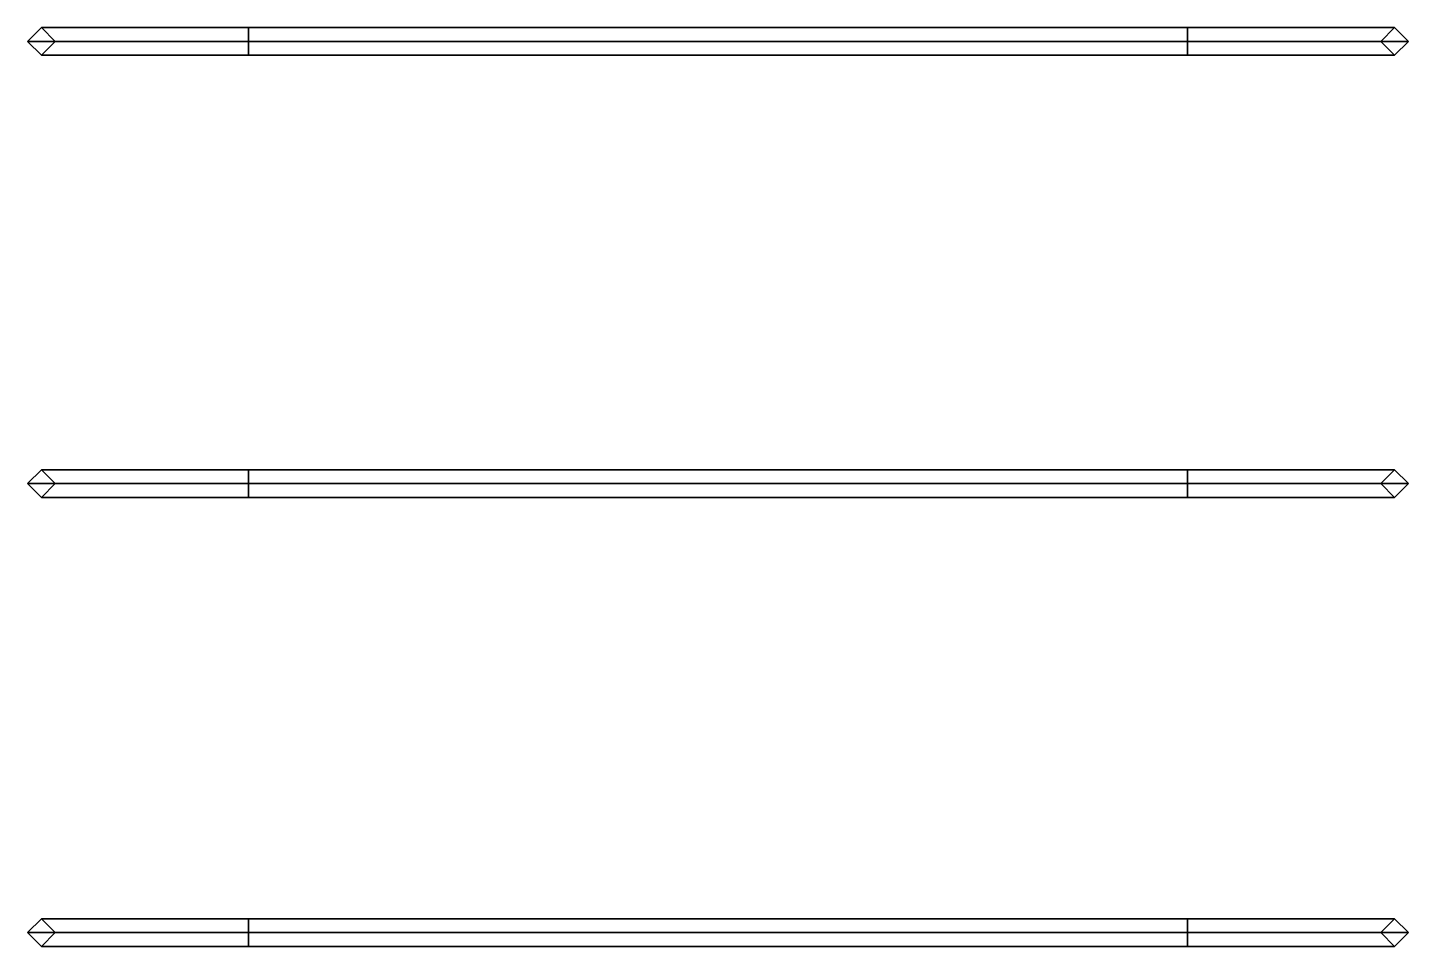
# Model space of a CAD drawing. Extents: x -1 to 1, y 0.26 to 1.59.
import ezdxf

# ---------------------------------------------------------------- set-up
doc = ezdxf.new("R2010")
doc.units = 0
doc.layers.add('T1_C4P', color=3, linetype='CONTINUOUS')

msp = doc.modelspace()

# ---------------------------------------------------------------- linework, layer by layer
at = {"layer": 'T1_C4P'}
for points in [[(-0.68, 1.57, 2.69), (-0.68, 1.59, 2.67), (-0.98, 1.59, 2.37), (-1, 1.57, 2.37)], [(-0.98, 1.59, 1.67), (-1, 1.57, 1.67), (-1, 1.57, 2.37), (-0.98, 1.59, 2.37)], [(-0.68, 1.59, 2.67), (-0.68, 1.57, 2.65), (-0.96, 1.57, 2.37), (-0.98, 1.59, 2.37)], [(-0.96, 1.57, 1.67), (-0.98, 1.59, 1.67), (-0.98, 1.59, 2.37), (-0.96, 1.57, 2.37)], [(0.68, 1.57, 2.69), (0.68, 1.59, 2.67), (-0.68, 1.59, 2.67), (-0.68, 1.57, 2.69)], [(0.68, 1.59, 2.67), (0.68, 1.57, 2.65), (-0.68, 1.57, 2.65), (-0.68, 1.59, 2.67)], [(0.68, 1.59, 2.67), (0.68, 1.57, 2.69), (1, 1.57, 2.37), (0.98, 1.59, 2.37)], [(0.68, 1.57, 2.65), (0.68, 1.59, 2.67), (0.98, 1.59, 2.37), (0.96, 1.57, 2.37)], [(0.98, 1.59, 1.67), (0.96, 1.57, 1.67), (0.96, 1.57, 2.37), (0.98, 1.59, 2.37)], [(1, 1.57, 1.67), (0.98, 1.59, 1.67), (0.98, 1.59, 2.37), (1, 1.57, 2.37)], [(-0.68, 1.55, 2.67), (-0.68, 1.57, 2.69), (-1, 1.57, 2.37), (-0.98, 1.55, 2.37)], [(-1, 1.57, 1.67), (-0.98, 1.55, 1.67), (-0.98, 1.55, 2.37), (-1, 1.57, 2.37)], [(-0.68, 1.57, 2.65), (-0.68, 1.55, 2.67), (-0.98, 1.55, 2.37), (-0.96, 1.57, 2.37)], [(-0.98, 1.55, 1.67), (-0.96, 1.57, 1.67), (-0.96, 1.57, 2.37), (-0.98, 1.55, 2.37)], [(0.68, 1.55, 2.67), (0.68, 1.57, 2.69), (-0.68, 1.57, 2.69), (-0.68, 1.55, 2.67)], [(0.68, 1.57, 2.65), (0.68, 1.55, 2.67), (-0.68, 1.55, 2.67), (-0.68, 1.57, 2.65)], [(0.68, 1.57, 2.69), (0.68, 1.55, 2.67), (0.98, 1.55, 2.37), (1, 1.57, 2.37)], [(0.68, 1.55, 2.67), (0.68, 1.57, 2.65), (0.96, 1.57, 2.37), (0.98, 1.55, 2.37)], [(0.96, 1.57, 1.67), (0.98, 1.55, 1.67), (0.98, 1.55, 2.37), (0.96, 1.57, 2.37)], [(0.98, 1.55, 1.67), (1, 1.57, 1.67), (1, 1.57, 2.37), (0.98, 1.55, 2.37)], [(-0.68, 0.93, 2.69), (-0.68, 0.95, 2.67), (-0.98, 0.95, 2.37), (-1, 0.93, 2.37)], [(-0.98, 0.95, 1.67), (-1, 0.93, 1.67), (-1, 0.93, 2.37), (-0.98, 0.95, 2.37)], [(-0.68, 0.95, 2.67), (-0.68, 0.93, 2.65), (-0.96, 0.93, 2.37), (-0.98, 0.95, 2.37)], [(-0.96, 0.93, 1.67), (-0.98, 0.95, 1.67), (-0.98, 0.95, 2.37), (-0.96, 0.93, 2.37)], [(0.68, 0.93, 2.69), (0.68, 0.95, 2.67), (-0.68, 0.95, 2.67), (-0.68, 0.93, 2.69)], [(0.68, 0.95, 2.67), (0.68, 0.93, 2.65), (-0.68, 0.93, 2.65), (-0.68, 0.95, 2.67)], [(0.68, 0.95, 2.67), (0.68, 0.93, 2.69), (1, 0.93, 2.37), (0.98, 0.95, 2.37)], [(0.68, 0.93, 2.65), (0.68, 0.95, 2.67), (0.98, 0.95, 2.37), (0.96, 0.93, 2.37)], [(0.98, 0.95, 1.67), (0.96, 0.93, 1.67), (0.96, 0.93, 2.37), (0.98, 0.95, 2.37)], [(1, 0.93, 1.67), (0.98, 0.95, 1.67), (0.98, 0.95, 2.37), (1, 0.93, 2.37)], [(-0.68, 0.91, 2.67), (-0.68, 0.93, 2.69), (-1, 0.93, 2.37), (-0.98, 0.91, 2.37)], [(-1, 0.93, 1.67), (-0.98, 0.91, 1.67), (-0.98, 0.91, 2.37), (-1, 0.93, 2.37)], [(-0.68, 0.93, 2.65), (-0.68, 0.91, 2.67), (-0.98, 0.91, 2.37), (-0.96, 0.93, 2.37)], [(-0.98, 0.91, 1.67), (-0.96, 0.93, 1.67), (-0.96, 0.93, 2.37), (-0.98, 0.91, 2.37)], [(0.68, 0.91, 2.67), (0.68, 0.93, 2.69), (-0.68, 0.93, 2.69), (-0.68, 0.91, 2.67)], [(0.68, 0.93, 2.65), (0.68, 0.91, 2.67), (-0.68, 0.91, 2.67), (-0.68, 0.93, 2.65)], [(0.68, 0.93, 2.69), (0.68, 0.91, 2.67), (0.98, 0.91, 2.37), (1, 0.93, 2.37)], [(0.68, 0.91, 2.67), (0.68, 0.93, 2.65), (0.96, 0.93, 2.37), (0.98, 0.91, 2.37)], [(0.96, 0.93, 1.67), (0.98, 0.91, 1.67), (0.98, 0.91, 2.37), (0.96, 0.93, 2.37)], [(0.98, 0.91, 1.67), (1, 0.93, 1.67), (1, 0.93, 2.37), (0.98, 0.91, 2.37)], [(-0.68, 0.28, 2.69), (-0.68, 0.3, 2.67), (-0.98, 0.3, 2.37), (-1, 0.28, 2.37)], [(-0.98, 0.3, 1.67), (-1, 0.28, 1.67), (-1, 0.28, 2.37), (-0.98, 0.3, 2.37)], [(-0.68, 0.26, 2.67), (-0.68, 0.28, 2.69), (-1, 0.28, 2.37), (-0.98, 0.26, 2.37)], [(-1, 0.28, 1.67), (-0.98, 0.26, 1.67), (-0.98, 0.26, 2.37), (-1, 0.28, 2.37)], [(-0.68, 0.3, 2.67), (-0.68, 0.28, 2.65), (-0.96, 0.28, 2.37), (-0.98, 0.3, 2.37)], [(-0.96, 0.28, 1.67), (-0.98, 0.3, 1.67), (-0.98, 0.3, 2.37), (-0.96, 0.28, 2.37)], [(-0.68, 0.28, 2.65), (-0.68, 0.26, 2.67), (-0.98, 0.26, 2.37), (-0.96, 0.28, 2.37)], [(-0.98, 0.26, 1.67), (-0.96, 0.28, 1.67), (-0.96, 0.28, 2.37), (-0.98, 0.26, 2.37)], [(0.68, 0.28, 2.69), (0.68, 0.3, 2.67), (-0.68, 0.3, 2.67), (-0.68, 0.28, 2.69)], [(0.68, 0.3, 2.67), (0.68, 0.28, 2.65), (-0.68, 0.28, 2.65), (-0.68, 0.3, 2.67)], [(0.68, 0.26, 2.67), (0.68, 0.28, 2.69), (-0.68, 0.28, 2.69), (-0.68, 0.26, 2.67)], [(0.68, 0.28, 2.65), (0.68, 0.26, 2.67), (-0.68, 0.26, 2.67), (-0.68, 0.28, 2.65)], [(0.68, 0.3, 2.67), (0.68, 0.28, 2.69), (1, 0.28, 2.37), (0.98, 0.3, 2.37)], [(0.68, 0.28, 2.65), (0.68, 0.3, 2.67), (0.98, 0.3, 2.37), (0.96, 0.28, 2.37)], [(0.98, 0.3, 1.67), (0.96, 0.28, 1.67), (0.96, 0.28, 2.37), (0.98, 0.3, 2.37)], [(1, 0.28, 1.67), (0.98, 0.3, 1.67), (0.98, 0.3, 2.37), (1, 0.28, 2.37)], [(0.68, 0.28, 2.69), (0.68, 0.26, 2.67), (0.98, 0.26, 2.37), (1, 0.28, 2.37)], [(0.68, 0.26, 2.67), (0.68, 0.28, 2.65), (0.96, 0.28, 2.37), (0.98, 0.26, 2.37)], [(0.96, 0.28, 1.67), (0.98, 0.26, 1.67), (0.98, 0.26, 2.37), (0.96, 0.28, 2.37)], [(0.98, 0.26, 1.67), (1, 0.28, 1.67), (1, 0.28, 2.37), (0.98, 0.26, 2.37)]]:
    msp.add_3dface(points, dxfattribs=at)

doc.saveas('drawing.dxf')
